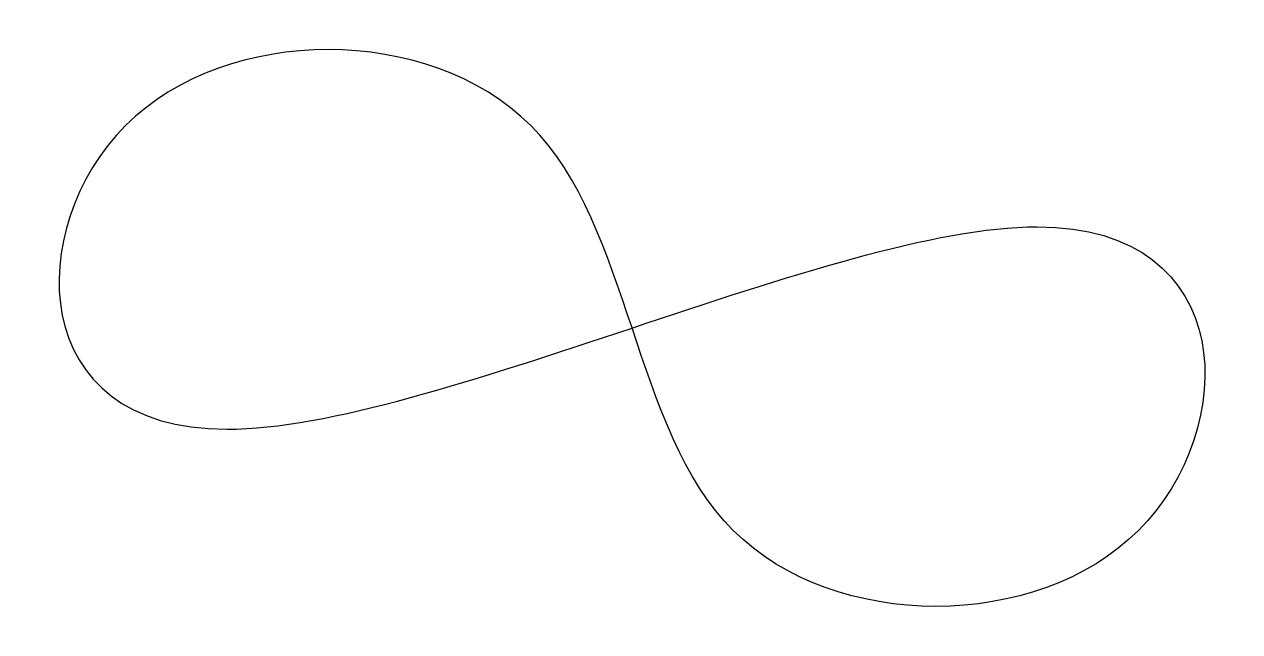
# Model space of a CAD drawing. Header units: millimetres. Extents: x 0 to 40, y 0 to 20.
import ezdxf

# ---------------------------------------------------------------- set-up
doc = ezdxf.new("R2010")
doc.units = ezdxf.units.MM
doc.layers.get('0').update_dxf_attribs({"lineweight": 25, "true_color": 0xffffff})

msp = doc.modelspace()

# ---------------------------------------------------------------- linework, layer by layer
msp.add_open_spline([(3.333, 16.667), (6.667, 20), (20, 20), (20, 0), (40, 0), (40, 20), (0, 0), (0, 13.333), (3.333, 16.667)], degree=3)

doc.saveas('drawing.dxf')
